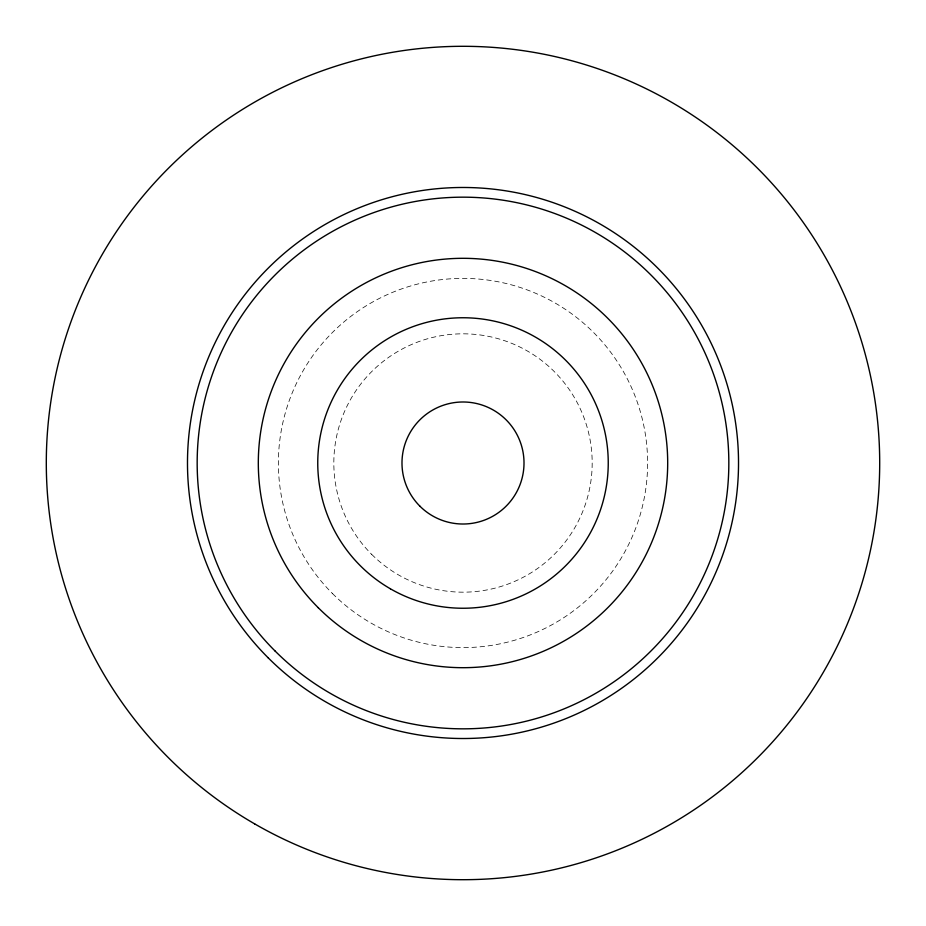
<?xml version="1.0" encoding="UTF-8"?>
<svg xmlns="http://www.w3.org/2000/svg" width="926" height="926" viewBox="0 0 926 926"><rect width="100%" height="100%" fill="white"/><g stroke="black" fill="none" stroke-linecap="round" stroke-linejoin="round"><path stroke-width="0.69" stroke-dasharray="4.63 3.47" d="M332.469 593.531A184.598 184.598 0 0 0 641.313 510.782A184.598 184.598 0 0 0 415.218 284.687A184.598 184.598 0 0 0 332.469 593.531M371.662 554.338A129.177 129.177 0 0 0 587.779 496.429A129.177 129.177 0 0 0 429.571 338.221A129.177 129.177 0 0 0 371.662 554.338"/><path stroke-width="1.39" d="M254.65 823.874A416.7 416.7 0 0 0 879.7 463A416.7 416.7 0 0 0 254.65 102.126A416.7 416.7 0 0 0 254.65 823.874M268.181 657.819A275.52 275.52 0 0 0 729.132 534.314A275.52 275.52 0 0 0 391.686 196.868A275.52 275.52 0 0 0 268.181 657.819M275.034 650.966A265.82 265.82 0 0 0 719.768 531.802A265.82 265.82 0 0 0 394.198 206.232A265.82 265.82 0 0 0 275.034 650.966M318.266 607.734A204.681 204.681 0 0 0 660.713 515.979A204.681 204.681 0 0 0 410.021 265.287A204.681 204.681 0 0 0 318.266 607.734M390.378 588.786A145.243 145.243 0 0 0 608.243 463A145.243 145.243 0 0 0 390.378 337.214A145.243 145.243 0 0 0 390.378 588.786M419.86 506.14A61 61 0 0 0 521.928 478.788A61 61 0 0 0 447.212 404.072A61 61 0 0 0 419.86 506.14"/></g></svg>
